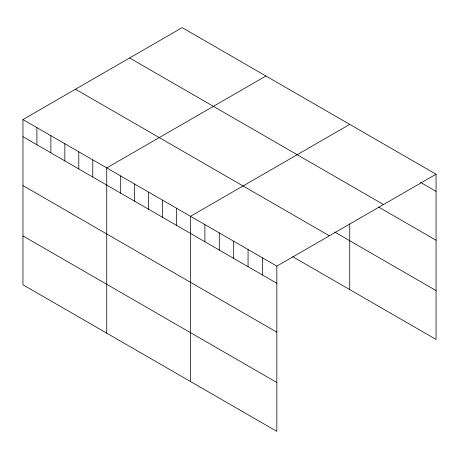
<?xml version="1.0" encoding="UTF-8"?>
<svg xmlns="http://www.w3.org/2000/svg" width="459" height="459" viewBox="0 0 459 459"><rect width="100%" height="100%" fill="white"/><g stroke="black" fill="none" stroke-linecap="round" stroke-linejoin="round"><path stroke-width="0.69" d="M22.95 119.558L276.834 266.134L276.834 431.368L22.95 284.787L22.95 119.558L182.166 27.632L436.05 174.213L436.05 339.442L292.664 256.656M265.95 76.005L106.729 167.931L106.729 333.159M349.729 124.378L190.514 216.298L190.514 381.527M276.834 266.134L436.05 174.213M420.467 182.366L436.05 191.363M129.627 57.972L383.506 204.548M378.503 207.003L436.05 240.229M334.554 231.979L436.05 290.576M75.494 89.224L329.373 235.8M22.95 136.707L276.834 283.289M22.95 185.574L276.834 332.155M22.95 235.92L276.834 382.502M349.729 223.958L349.729 289.606M262.445 257.832L262.445 274.981M248.061 249.524L248.061 266.673M233.671 241.216L233.671 258.371M219.287 232.914L219.287 250.063M204.898 224.606L204.898 241.755M176.549 208.237L176.549 225.392M162.584 200.176L162.584 217.325M148.624 192.114L148.624 209.264M134.659 184.053L134.659 201.203M120.694 175.992L120.694 193.141M92.77 159.87L92.77 177.019M78.805 151.803L78.805 168.958M64.839 143.742L64.839 160.897M50.874 135.68L50.874 152.836M36.915 127.619L36.915 144.774"/></g></svg>
